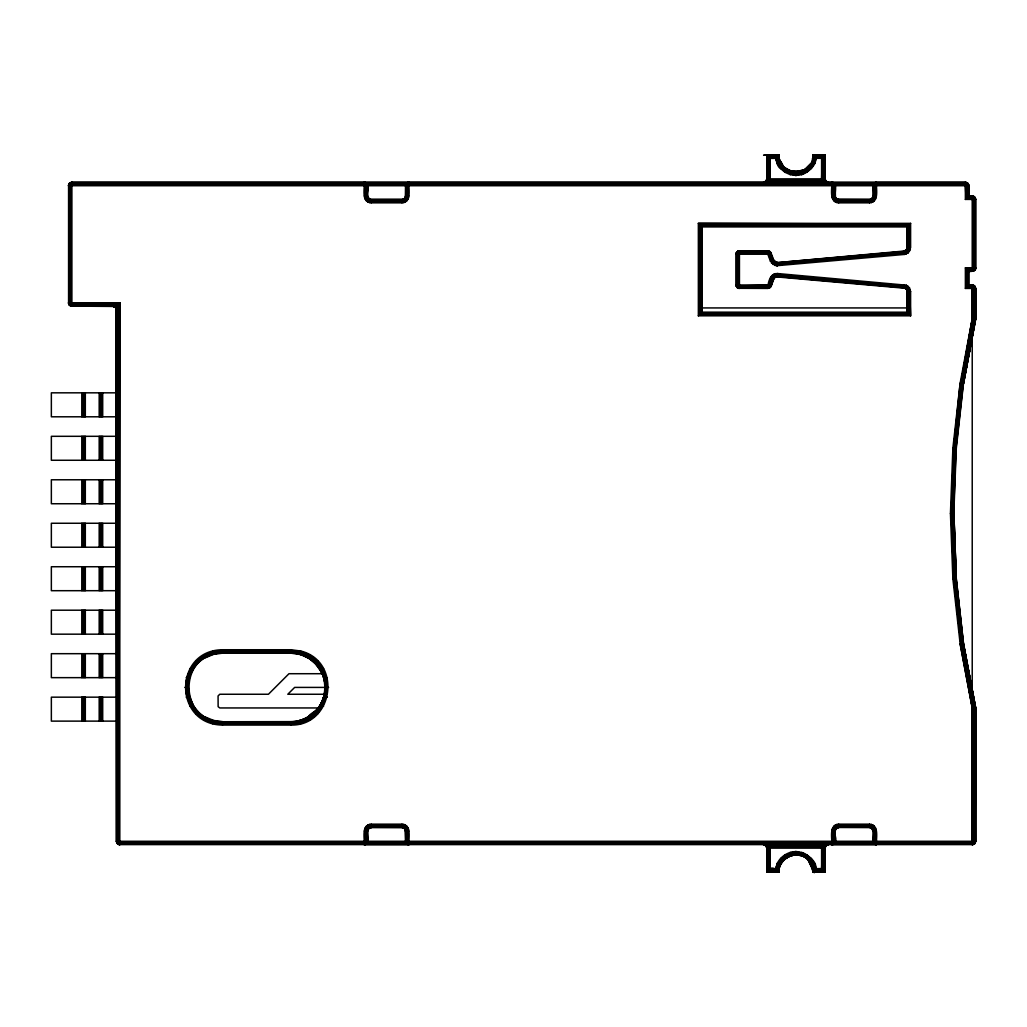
<?xml version="1.0" encoding="UTF-8"?>
<svg xmlns="http://www.w3.org/2000/svg" width="1027" height="1027" viewBox="0 0 1027 1027"><rect width="100%" height="100%" fill="white"/><g stroke="black" fill="none" stroke-linecap="round" stroke-linejoin="round"><path stroke-width="1.5" d="M116.398 841.28L116.346 308.575L113.676 305.853L71.89 305.751L69.464 305.212L68.462 302.785L119.812 302.785L119.812 844.707L118.105 844.245L116.398 841.28L975.65 841.28L975.65 707.77L963.467 643.377L956.227 578.612L953.813 513.5L956.304 448.26L963.506 383.379L975.457 319.204L975.534 288.42C975.214 283.17 966.972 284.081 965.38 288.42L975.65 288.42L975.65 319.23L963.57 383.379L960.155 383.135L952.876 448.131L950.45 513.5L952.876 578.869L960.155 643.865L972.222 708.155L972.222 844.707L974.649 843.706L975.65 841.28M116.847 843L116.706 309.024L115.666 306.945L113.676 305.853L71.89 306.213L69.464 305.212L68.578 302.785L68.925 304.493M974.443 707.911L973.943 841.28L972.222 843L876.378 843L874.657 841.28C874.388 836.543 877.071 826.427 869.522 825.875L838.712 825.875C831.177 826.427 833.86 836.543 833.577 841.28L831.87 843L408.836 843L407.128 841.28C406.846 836.543 409.529 826.427 401.993 825.875L371.183 825.875C363.635 826.427 366.318 836.543 366.048 841.28L364.328 843L119.812 843L118.105 841.28L118.721 304.493L117.938 303.722L71.89 304.493L70.183 302.785L70.183 185.72L71.89 184L364.328 184L366.048 185.72C366.318 190.457 363.635 200.573 371.183 201.125L401.993 201.125C409.529 200.573 406.846 190.457 407.128 185.72L408.836 184L831.87 184L833.577 185.72C833.86 190.457 831.177 200.573 838.712 201.125L869.522 201.125C877.071 200.573 874.388 190.457 874.657 185.72L876.378 184L965.38 184L967.087 185.72L967.331 197.454L972.222 197.697L973.943 199.405L973.943 267.88L972.222 269.587L967.331 269.831L967.331 286.456L972.222 286.7L973.943 288.42L973.48 318.986L961.721 383.11L954.442 448.119L952.003 513.5L954.43 578.753L961.683 643.647L973.48 708.014L973.108 841.28L972.222 842.166L876.378 842.166L875.492 841.28C875.569 836.068 877.597 825.477 869.522 825.053L838.712 825.053C830.65 825.477 832.679 836.068 832.756 841.28L831.87 842.166L408.836 842.166L407.95 841.28C408.027 836.068 410.055 825.477 401.993 825.053L371.183 825.053C363.109 825.477 365.137 836.068 365.214 841.28L364.328 842.166L119.812 842.166L118.927 841.28L119.812 302.785L116.95 308.524L116.847 841.28L117.399 843.706L119.812 844.592L118.105 844.245M972.222 841.28L972.376 708.142L960.913 643.762L953.647 578.804L951.22 513.5L953.659 448.067L960.155 383.135L972.222 318.845L972.222 284.993L968.743 285.044L968.743 271.244L965.38 267.88L965.38 288.42M960.913 643.762L973.48 708.014L973.943 841.28L974.058 707.95L962.35 643.544L955.097 578.702L952.671 513.5L955.11 448.17L962.389 383.199L974.058 319.05L973.943 288.42L974.443 319.089L974.649 288.42L972.222 285.994L968.281 285.519L968.281 270.769L972.222 270.294L974.649 267.88L974.649 199.405L972.222 196.991L968.281 196.516L965.38 199.405L965.38 182.292L71.89 182.292L69.464 183.294L68.462 185.72L968.808 185.72L968.808 195.99L968.281 196.516L967.806 185.72L965.38 183.294L876.378 183.294L873.951 185.72C873.348 190.072 876.583 199.726 869.522 200.406L838.712 200.406C831.665 199.726 834.887 190.072 834.296 185.72L831.87 183.294L408.836 183.294L406.41 185.72C405.819 190.072 409.041 199.726 401.993 200.406L371.183 200.406C364.123 199.726 367.358 190.072 366.755 185.72L364.328 183.294L71.89 183.294L69.464 185.72L69.464 302.785L71.89 305.212L114.087 305.648L116.95 308.524L117.399 841.28L119.812 843.706L364.328 843.706L366.755 841.28C367.358 836.928 364.123 827.274 371.183 826.594L401.993 826.594C409.041 827.274 405.819 836.928 406.41 841.28L408.836 843.706L831.87 843.706L834.296 841.28C834.887 836.928 831.665 827.274 838.712 826.594L869.522 826.594C876.583 827.274 873.348 836.928 873.951 841.28L876.378 843.706L972.222 843.706L974.649 841.28L974.905 707.86L962.8 643.48L955.559 578.663L953.133 513.5L955.559 448.208L962.838 383.276L974.7 319.115L974.649 288.42L974.469 319.089L962.389 383.199L974.7 319.115L975.637 319.23L963.506 383.379M974.7 707.885L974.649 841.28L974.469 707.911L962.35 643.544L975.188 707.821L975.188 841.28L974.649 843.706L972.222 844.592L973.943 844.245M975.188 286.7L975.637 319.23L975.534 287.534M763.639 844.707L765.975 845.709L766.938 848.135L766.822 872.09L778.813 872.09C778.094 857.429 798.249 848.982 808.21 859.804C816.696 877.533 815.887 876.467 808.069 859.946C798.069 849.008 778.081 857.391 778.543 871.833C778.684 862.333 789.622 851.999 800.367 855.504L801.612 852.359C807.607 854.105 819.713 863.707 814.629 870.434C809.841 874.58 825.066 869.227 825.028 872.09L825.015 847.249L826.555 845.17L828.211 844.707M763.408 844.707L765.821 845.709L766.822 848.135L766.887 872.039L778.363 871.641L767.772 871.153L767.824 848.135L767.118 845.709L765.41 844.707M826.44 182.292L824.732 181.291L824.026 178.865L824.078 155.847L813.602 155.668L813.102 154.974L824.797 155.128L824.912 178.865L825.875 181.291L828.211 182.292M763.408 182.292L765.821 181.291L766.822 178.865L825.028 178.865L825.028 154.91L813.037 154.91C814.103 177.401 777.144 176.58 778.748 154.974C777.991 176.31 813.448 177.53 813.487 155.359L824.963 154.961L825.028 178.865L826.029 181.291L828.442 182.292M828.442 844.707L826.029 845.709L825.028 848.135L824.861 871.936L813.102 872.026L813.089 871.345L813.102 872.026L824.861 871.936L824.565 848.135L825.438 845.709L827.531 844.707M825.028 844.707L823.372 847.249L822.704 869.766L814.822 869.253C808.198 872.039 822.511 872.899 824.617 871.679L821.6 868.675L816.131 868.726L814.437 863.193L812.96 862.256L810.752 863.54L813.037 872.09L824.989 872.051L825.028 848.135L766.822 848.135L766.822 872.09L778.787 872.064C778.53 861.345 790.033 852.551 800.367 855.504M910.602 223.373L910.602 247.623L907.188 247.623L907.239 226.736L910.602 223.373L698.36 223.373L698.36 315.803L910.602 315.803L910.602 291.552L909.434 287.727L906.327 285.198L777.439 273.529C770.083 273.259 767.849 282.682 767.849 288.42L738.554 288.305L737.014 287.419L736.012 284.993L767.849 284.993L771.072 286.161L774.037 278.381L771.238 276.417M952.876 448.131L953.659 448.067L960.951 382.994L973.031 318.935L973.108 288.42L972.222 287.534L966.741 287.046L966.741 269.241L972.222 268.766L973.108 267.88L973.108 199.405L972.222 198.519L966.741 198.044L966.266 185.72L965.38 184.834L876.378 184.834L875.492 185.72C875.569 190.932 877.597 201.523 869.522 201.947L838.712 201.947C830.65 201.523 832.679 190.932 832.756 185.72L831.87 184.834L408.836 184.834L407.95 185.72C408.027 190.932 410.055 201.523 401.993 201.947L371.183 201.947C363.109 201.523 365.137 190.932 365.214 185.72L364.328 184.834L71.89 184.834L71.004 185.72L71.004 302.785L71.89 303.671L117.938 303.722L113.907 306.303L70.183 305.751M698.36 315.803L701.788 312.375L907.226 312.413L907.149 290.513L910.307 289.55M777.439 265.646L777.144 262.244L774.037 260.986L771.072 253.014L767.849 254.182L736.012 254.182L736.128 253.297L737.014 251.756L739.44 251.217L767.849 251.217L770.635 253.168L773.755 261.192L776.836 262.707L904.107 251.487L906.199 250.639L907.637 247.623L907.714 226.274L700.953 225.966L700.953 313.209L908.022 313.209L908.189 291.552L907.432 289.075L904.145 287.136L777.234 275.929L773.215 277.803L770.134 285.827L767.849 287.419L739.44 287.419L737.014 284.993L737.014 254.182L739.44 251.756L767.849 251.756L770.134 253.348L773.331 261.526L776.836 263.259L904.145 252.039L906.546 251.063L907.996 248.919L908.651 225.324L700.324 225.337L700.324 313.838L908.638 313.838L908.895 291.552L908.022 288.677L905.686 286.79L777.285 275.223C771.739 274.851 770.982 281.834 769.467 285.583L767.849 286.7L739.44 286.7L737.733 284.993L737.733 254.182L739.44 252.475L767.849 252.475L769.467 253.592L772.766 261.962L776.836 263.965L904.209 252.745L906.995 251.615L908.677 249.125L909.242 224.733L699.464 224.477L699.464 314.698L909.511 314.698L909.717 291.552L908.702 288.215L905.994 286.019L777.362 274.402C771.431 273.927 770.134 281.116 768.684 285.301L739.44 285.878L738.554 284.993L738.554 254.182L739.44 253.297L767.849 253.297L772.111 262.463L777.041 265.672L904.363 254.439L908.073 252.937L910.307 249.625L909.935 224.053L698.36 223.373L701.788 226.8L701.749 312.413M974.7 319.115L972.222 318.845L960.951 382.994L972.993 318.935L973.108 288.42L972.376 318.858L960.951 382.994L973.48 318.986L973.108 288.42M971.221 285.994L968.743 285.044L974.649 285.994L975.534 288.42L975.393 319.192L963.275 383.341L955.996 448.234L953.569 513.5L955.983 578.637L963.236 643.415L975.393 707.808L975.534 842.166M904.068 251.153L906.7 249.6L907.303 247.623L907.406 226.569L701.377 226.389L701.377 312.786L907.598 312.786L910.602 315.803L909.717 291.552M965.38 182.292C971.683 183.204 967.716 192.177 968.743 196.041L973.943 196.439L975.65 199.405L975.65 267.88C977.024 273.323 961.272 270.884 973.108 271.179M973.943 288.42L973.776 319.012L961.721 383.11L974.058 319.05M765.41 182.292L767.747 179.751L768.286 156.361L778.646 156.707L778.646 155.064L766.861 154.949L766.835 179.751L765.295 181.83L763.639 182.292M968.281 285.519L972.222 285.455L975.188 288.42L974.995 319.153L962.838 383.276L975.188 319.179L975.188 288.42L974.649 285.994L968.577 285.224L968.577 271.077L974.649 270.294L975.534 267.88L975.188 269.587M777.285 263.952L777.246 265.659L777.362 264.773L905.994 253.155L908.702 250.96L909.717 247.623L909.935 224.053L699.464 224.477M962.838 383.276L974.905 319.14L975.188 288.42L975.393 319.192L963.275 383.341L975.188 319.179M826.44 844.707L824.103 847.249L823.564 870.639L814.437 870.652C813.808 857.25 797.517 849.162 786.502 857.109C782.112 860.125 778.89 864.888 778.325 870.254C777.914 873.528 770.468 868.855 768.299 870.626L768.543 848.135L766.822 844.707M825.028 182.292L823.307 178.865L823.551 156.374C818.866 157.734 811.51 152.086 813.012 159.48C810.162 170.495 795.784 176.631 786.04 170.623C781.804 167.529 776.399 161.162 777.875 155.86C772.137 154.589 748.298 155.603 778.748 154.974C776.694 160.238 786.849 165.411 780.597 168.582C775 165.912 775 147.028 778.697 163.19C786.4 180.174 812.935 176.22 815.81 157.888C812.087 152.689 813.371 167.17 808.711 167.683C798.492 178.775 778.107 170.777 777.875 155.86L767.657 155.745L767.182 179.751L764.319 182.292M968.692 184.834L968.577 196.208L974.649 196.991L975.534 199.405L975.188 197.697M908.022 313.209L907.637 291.552L907.342 312.542L907.47 290.41L906.199 288.536L904.107 287.688L777.182 276.481L773.665 278.112L770.635 286.007L767.849 287.958L739.44 287.958L737.014 287.419L736.128 284.993L736.475 286.7M966.266 185.72L966.06 198.737L972.222 199.405M768.478 844.707L769.364 848.135L768.889 870.036C772.535 868.842 779.416 873.887 778.466 867.417C780.161 861.409 784.987 856.595 790.918 854.721C801.728 851.37 813.166 859.946 814.154 870.935L824.193 871.255L824.565 848.135L824.617 871.679L813.204 871.936L824.861 871.936L813.307 871.833M823.372 182.292L822.486 178.865L822.961 156.964L824.501 155.436C822.511 154.204 808.249 155.038 814.822 157.747L822.961 156.964L823.307 178.865M325.187 689.374L325.238 687.358L325.084 690.028M967.087 185.72L966.741 198.044L972.222 197.697M766.822 182.292L768.478 179.751L769.146 157.234L776.926 156.887L777.465 159.853L776.605 157.247L769.146 157.234L769.364 178.865L768.478 182.292M778.363 155.359C777.927 177.029 813.923 178.865 814.437 156.348L823.551 156.374L824.026 178.865M766.938 848.135L767.053 871.872L778.646 871.936L778.838 870.305L778.787 872.064L766.887 872.039L778.684 871.974L778.838 870.305L768.299 870.626L767.824 848.135M814.437 863.193L815.245 869.753C813.23 856.505 797.427 848.572 786.04 856.377C781.239 859.573 778.145 864.785 777.221 870.434C775.667 868.02 771.675 870.665 769.57 869.343L770.25 848.135M821.6 178.865L822.28 157.657L822.961 156.964L814.629 156.566L814.283 157.67L814.154 156.065L824.078 155.847L824.668 179.751L827.531 182.292M824.912 848.135L824.989 872.051L813.037 872.09L813.089 871.345L813.102 872.026M325.135 689.708C326.393 673.943 315.096 658.346 299.845 654.34L300.731 651.028C342.35 661.26 333.839 725.948 290.988 725.062L222.512 725.062C173.332 724.484 173.332 650.322 222.512 649.744L290.988 649.744L300.731 651.028M822.486 848.135L822.704 869.766L815.438 869.535L821.6 868.675L822.511 847.249L823.372 844.707M825.028 178.865L825.028 154.91L813.063 154.936L812.909 157.465L813.204 155.064L824.797 155.128L824.565 178.865L824.501 155.436L813.615 155.488L813.423 157.542L813.795 155.68L824.501 155.436M769.364 178.865L770.25 158.325L767.233 155.321L778.543 155.167L778.646 156.707L778.813 154.91L766.822 154.91L766.822 178.865L766.861 154.949L778.813 154.91L779.39 159.339L783.819 167.003L791.496 171.445L800.367 171.496L801.612 174.641C808.172 172.87 817.941 163.922 815.245 157.247L822.28 157.657L822.486 178.865M812.524 159.352L813.063 154.936L824.963 154.961L813.166 155.026L812.524 159.352L814.924 159.994L816.131 158.274L822.28 157.657L815.438 157.465L814.437 163.806L812.96 164.744L811.253 168.582L809.841 168.813L806.863 172.292L805.759 171.945C803.576 166.04 795.784 175.617 791.162 171.419L790.238 174.641L784.987 172.292L780.597 168.582M778.646 871.936L778.646 870.293L778.543 871.833L767.053 871.872L767.285 848.135L766.412 845.709L764.319 844.707M116.436 304.929L71.89 305.212L116.064 304.66L117.681 306.162L117.399 841.28M371.183 824.168L371.183 827.595C362.595 828.699 372.878 843.257 364.328 844.707C364.701 838.391 361.119 824.899 371.183 824.168L401.993 824.168C412.045 824.899 408.464 838.391 408.836 844.707L406.41 843.706L405.408 841.28L406.243 843.526L408.836 844.707M872.732 827.595L838.712 827.48C830.06 828.879 840.445 843.206 831.87 844.707C832.242 838.391 828.661 824.899 838.712 824.168L869.522 824.168C879.587 824.899 876.005 838.391 876.378 844.707L873.951 843.706L872.95 841.28L873.784 843.526L876.378 844.707M777.221 870.434C777.901 848.405 812.883 847.044 815.81 869.112L822.704 869.766L814.924 870.113L814.372 867.147M117.104 307.124L114.78 305.301L115.063 306.444L117.399 307.625L118.105 841.28M907.226 312.413L907.188 291.552L906.7 289.575L905.082 288.266L777.144 276.931L777.439 273.529M778.838 870.305L778.684 871.974L766.887 872.039L778.761 872.051L767.053 871.872L778.466 871.756L778.646 870.293M904.363 284.736L904.055 288.138L905.044 288.382M778.466 871.756L767.349 871.564L770.25 868.675L775.719 868.726L776.926 867.006L777.991 867.289L777.413 870.652L768.299 870.626M778.055 155.68L778.325 156.746L778.235 155.488L767.657 155.745L778.055 155.68L777.952 156.784L777.696 156.065L767.657 155.745L767.824 178.865M309.807 720.017C303.556 713.97 320.835 711.313 320.629 704.522C323.595 699.284 325.045 693.405 325.212 687.41C325.572 669.001 309.307 652.954 290.988 653.056L222.512 653.056C177.915 652.594 177.915 722.212 222.512 721.75L290.988 721.634C307.676 721.776 322.94 708.54 324.904 691.993M814.924 159.994L815.245 157.247C812.37 178.724 779.442 179.609 776.04 157.888L769.146 157.234L776.926 156.9L777.465 159.853M812.96 862.256L811.253 858.418L809.841 858.187L806.863 854.708L805.759 855.055C796.67 847.583 782.125 853.155 777.413 863.193L776.605 869.753L768.889 870.036L768.543 848.135M813.114 157.49L813.384 155.244L824.797 155.128L813.294 155.655L813.063 154.936M812.909 157.465L813.204 155.064M408.836 182.292L406.243 183.474L405.408 185.72L406.41 183.294L408.836 182.292C408.464 188.609 412.045 202.101 401.993 202.832L371.183 202.832C361.119 202.101 364.701 188.609 364.328 182.292C370.619 183.088 366.767 192.421 367.756 195.99L364.328 195.99M368.115 197.762L371.183 199.52L401.993 199.52L404.497 198.493L405.524 195.99M364.328 844.707L366.921 843.526L367.756 841.28M876.378 182.292L873.951 183.294L872.95 185.72L873.951 183.294L876.378 182.292C876.005 188.609 879.587 202.101 869.522 202.832L838.712 202.832C828.661 202.101 832.242 188.609 831.87 182.292C838.43 183.23 834.129 193.089 835.298 196.902L836.209 198.493L838.712 199.52L869.522 199.52L872.026 198.493L873.066 195.99M832.756 844.592C839.714 841.845 830.471 829.071 838.712 827.595L838.712 824.168M835.182 842.166L835.298 841.28L834.296 843.706L831.87 844.592L833.577 844.245M324.725 693.353L324.93 686.87M814.629 870.434L814.283 869.33L814.154 870.935L823.564 870.639L814.629 870.434L814.822 869.253L814.924 870.113L823.564 870.639L823.307 848.135M324.314 695.318L325.007 691.376L324.275 694.278M777.478 867.147L776.926 870.113L768.889 870.036L776.926 870.1L777.478 867.147C777.452 872.103 773.536 866.326 770.25 868.675L770.25 844.707M963.275 383.341L975.457 319.204L975.188 288.42M801.021 853.09L795.925 851.55C786.656 853.167 777.555 859.638 776.412 869.535L769.57 869.343L769.364 848.135M68.925 184L68.578 185.72L69.464 183.294L71.89 182.408L70.183 182.755M736.475 252.475L736.128 254.182L737.014 251.756L739.44 250.755L767.849 250.755L771.072 253.014M873.412 184L873.066 185.72L873.951 183.294L876.378 182.408L874.657 182.755M835.182 841.28L834.835 843L835.259 841.793L872.989 841.793L875.492 844.592M975.188 843L975.637 707.77L963.467 643.377L960.155 643.865L972.376 708.142L973.108 841.28L973.031 708.065M814.385 159.853L814.924 156.9L822.961 156.964L814.924 156.9L814.822 157.747L814.629 156.566L823.551 156.374M776.836 262.707L904.055 251.037L904.363 254.439M68.925 302.785L71.89 305.751L113.355 306.02L115.409 307.189L116.398 309.615L119.812 302.785L115.063 306.444L71.89 306.097L69.464 305.212L68.925 185.72L69.464 183.294L71.89 182.755L364.328 182.755L366.755 183.294L367.717 185.207L405.447 185.207L407.95 182.408L832.756 182.408L835.233 185.117L873.001 185.117L873.951 183.294L876.378 182.755L965.38 182.755L967.806 183.294L968.692 185.72L968.743 196.041L973.108 196.106M71.004 182.408L365.214 182.408L366.755 183.294C369.168 188.159 363.622 198.519 371.183 199.867L401.993 199.867C409.542 198.519 403.996 188.159 406.41 183.294L408.836 182.408L407.128 182.755M407.95 844.592L406.41 843.706C403.996 838.841 409.542 828.481 401.993 827.133L371.183 827.133C363.622 828.481 369.168 838.841 366.755 843.706L365.214 844.592M737.733 287.958L739.44 288.305L737.014 287.419L736.475 284.993L736.475 254.182L737.014 251.756L739.44 250.87L739.44 288.42L738.554 288.305M833.577 182.755L831.87 182.408L834.296 183.294C836.71 188.159 831.164 198.519 838.712 199.867L869.522 199.867C877.084 198.519 871.538 188.159 873.951 183.294M874.657 844.245L876.378 844.592L873.951 843.706C871.538 838.841 877.084 828.481 869.522 827.133L838.712 827.133C831.164 828.481 836.71 838.841 834.296 843.706L408.836 844.245L406.41 843.706L405.447 841.793L367.717 841.793L366.755 843.706L364.328 844.592L366.048 844.245M967.087 182.755L965.38 182.408L967.806 183.294L968.577 196.208L974.649 196.991L975.188 199.405L975.188 267.88L974.649 270.294L968.743 271.244M212.769 723.778L213.655 720.466L205.4 717.051L203.693 720.017M369.412 202.601L370.298 199.289L369.463 198.956L367.756 201.921M368.244 827.595L402.879 827.711L403.765 824.399M836.941 202.601L837.827 199.289L869.522 199.405L869.522 202.832M871.294 824.399L870.408 827.711L871.949 828.596M777.991 159.711L777.696 156.065L768.286 156.361L768.543 178.865M814.437 163.806L816.131 158.274M775.719 868.726L777.413 863.193L780.443 864.644M770.404 261.179L774.782 265.364L775.809 262.09L773.626 259.998L770.404 261.179L767.849 254.182L767.849 250.755L738.554 250.87M775.667 868.675L777.413 863.193M906.327 285.198L905.082 288.266M768.889 288.253L767.849 288.305L769.814 287.804L770.956 286.122L767.849 288.305C773.973 287.984 770.635 276.776 777.157 276.815M371.183 827.595L368.757 828.596L367.871 830.124L364.559 829.238M872.591 197.762L872.95 196.902M769.57 869.343L776.04 869.112L776.926 867.006M114.78 305.301L117.014 307.291L116.398 309.628M118.927 841.28L117.9 305.815L119.812 302.785L113.676 305.853L116.372 306.226L118.567 304.339M116.513 842.166L115.935 307.92L118.272 304.031M905.044 250.793L907.149 248.662L910.307 249.625M116.436 309.563L116.038 307.728L113.137 306.123M770.571 287.072L771.072 286.161M871.243 828.044L869.522 827.48L869.522 824.168M308.164 657.652L309.807 654.79M404.407 828.596L403.701 828.044L405.408 825.079M835.298 201.921L837.005 198.956L836.299 198.404L833.873 200.83M805.759 855.055L804.488 857.275M871.743 827.184L872.95 825.079M118.426 304.185L117.681 306.162L115.332 306.277M784.987 172.292L786.785 169.455M290.988 721.75C303.337 721.673 314.968 714.266 321.092 703.7M831.87 844.707L834.887 842.91L873.361 842.91L873.066 841.28L873.951 843.706L876.378 844.245L974.649 843.706L975.534 841.28L975.457 707.796L963.236 643.415L975.586 707.783L972.222 708.155M772.92 264.44L774.871 261.641M116.077 304.66L115.473 305.494L116.783 305.212L116.475 304.467M405.408 201.921C402.25 199.405 405.216 195.952 407.924 199.405M804.488 169.725L810.752 163.46L812.96 164.744M908.073 286.238L905.917 288.895M71.004 306.097L112.97 306.213L115.409 307.189L119.812 302.785L117.091 305.507L115.306 305.597M68.925 185.72L71.89 182.755M366.344 200.83L368.757 198.404C364.585 194.09 371.838 183.615 364.328 182.292M405.87 185.72L408.836 182.755L831.87 182.755L834.296 183.294L835.298 185.72L834.296 183.294M195.887 714.035L198.314 711.608M317.613 660.772L315.186 663.198L321.618 672.518M736.475 254.182L739.44 251.217M873.412 185.72L876.378 182.755M116.513 841.28L117.399 843.706L119.812 844.245L364.328 844.245L367.294 841.28M405.524 831.01L404.497 828.507L406.833 826.17M975.188 267.88L972.222 270.846L968.281 270.769M809.058 858.97L809.841 858.187M831.87 844.245L834.835 841.28M872.27 828.276L874.362 826.17M972.222 844.245L975.188 841.28L975.457 707.796M875.697 182.357L873.9 183.358L834.348 183.358L832.55 182.357M771.405 263.002L774.127 260.922M906.7 289.575L909.434 287.727M805.759 171.945L801.612 174.641L795.925 175.45L790.238 174.641M118.105 303.876L116.796 304.711L117.9 305.815M115.063 306.444L116.693 307.869M365.253 199.405L368.218 197.697M832.781 199.405L835.747 197.697M189.905 706.229L192.871 704.522L189.456 696.267L188.288 687.41L184.86 687.41M323.595 668.577L320.629 670.284L321.785 672.569M407.924 827.595L405.049 829.238L405.524 842.166M871.294 827.955L873.066 831.01L873.066 842.166M872.886 829.071L875.453 827.595M112.97 306.213L115.473 307.137L116.513 309.397M770.25 182.292L770.25 158.325L775.719 158.274L777.413 163.806L780.443 162.356M317.138 665.316L309.73 658.769L300.77 654.597L290.988 653.172L222.512 653.172L213.655 654.34L205.4 657.755L203.693 654.79M113.856 306.328L116.95 308.524M790.469 173.807L795.925 175.45L801.021 173.91M779.39 159.339L776.926 159.994L775.719 158.274M364.559 197.762L367.871 196.876M832.101 197.762L835.413 196.876L835.182 184.834M186.144 697.153L189.456 696.267M300.731 723.778L299.845 720.466C317.651 716.05 329.128 696.178 324.044 678.539L327.356 677.653M405.408 830.098L408.605 829.238M876.147 829.238L872.95 830.098L872.591 829.238M816.131 868.726L814.924 867.006L812.524 867.648L813.037 872.09L824.989 872.051M408.836 182.755L406.41 183.294L405.524 185.72L405.87 184L367.345 184.09L367.64 185.72L366.755 183.294L364.328 182.408L366.048 182.755M364.328 844.245L366.755 843.706L367.64 841.28L367.294 843L405.87 843L405.524 841.28L406.41 843.706L408.836 844.592L407.128 844.245M737.733 251.217L739.44 250.87M973.943 270.846L968.577 271.077M800.726 172.844L795.925 173.73L790.636 173.268M791.111 855.401C801.766 851.601 813.063 860.485 813.795 871.32L824.193 871.255L824.026 848.135M800.418 171.689L795.925 172.485L791.021 171.907M790.469 853.193L795.925 852.436L800.867 853.642M791.021 855.093L795.925 854.515L800.418 855.311M972.376 318.858L972.222 288.42L966.06 287.74L966.06 268.548L972.222 267.88M800.508 171.997L795.925 172.485L791.111 171.599M967.331 286.456L972.222 285.994L967.858 285.942L967.858 270.358L972.222 270.294L967.331 269.831M790.636 853.732L795.925 853.27L800.726 854.156M776.04 157.888L770.25 158.325L775.667 158.325M800.867 173.358L795.925 173.73L790.777 172.741M791.496 855.555L790.238 852.359M952.876 578.869L956.304 578.74L963.467 643.377M966.741 287.046L972.222 286.7M790.777 854.259L795.925 853.976L800.508 855.003M814.924 870.1L822.704 869.766M822.28 157.657L815.81 157.888L821.6 158.325L821.6 182.292M972.222 198.519L966.06 198.737L965.38 185.72M966.06 287.74L972.222 287.534M968.577 285.224L973.108 285.108M767.349 871.564L778.055 871.32L777.952 870.216L777.875 871.14L767.772 871.153L767.285 848.135L767.349 871.564L778.235 871.512L778.325 870.254L778.363 871.641M813.615 871.512L824.193 871.255L813.975 871.14L813.795 869.407L813.487 871.641L813.423 869.458L813.615 871.512L824.617 871.679M767.772 871.153L777.696 870.935L777.465 870.164M775.809 262.09L777.182 262.694M774.782 265.364L777.041 265.672L776.836 263.965M778.646 155.064L778.838 156.695L778.761 154.949L766.989 155.064L767.285 178.865L767.233 155.321L778.466 155.244L778.646 156.707M824.078 155.847L813.975 155.86L813.795 157.593L813.795 155.68M71.89 305.751L114.087 305.648M71.89 306.097L113.355 306.02L117.399 307.625M766.822 154.91L778.761 154.949M816.183 158.325L821.6 158.325M766.707 179.751L825.143 179.751M766.373 180.585L825.477 180.585M765.821 181.291L826.029 181.291M765.115 181.83L826.735 181.83M365.432 182.472L407.732 182.472M833.231 182.575L875.004 182.575M875.492 182.408L966.266 182.408M366.305 182.922L406.859 182.922M833.821 182.909L874.413 182.909M366.921 183.474L406.243 183.474M834.771 183.897L873.476 183.897M835.067 184.488L873.181 184.488M367.602 184.693L405.575 184.693M408.836 195.99L405.408 195.99L405.524 184.834M831.87 195.99L835.298 195.99M876.378 195.99L872.95 195.99L873.066 184.834M968.808 195.99L972.222 195.99L972.222 271.295M965.38 199.405L975.65 199.405M700.953 225.966L908.125 225.85L908.189 247.623L907.714 226.274L701.377 226.389M965.38 267.88L975.65 267.88M910.602 291.552L907.188 291.552L907.342 312.542L701.621 312.542L701.621 226.633L907.406 226.569L907.637 247.623M701.133 307.933L908.061 307.933M116.706 392.827L51.35 392.827L51.35 416.795L116.77 416.795M116.77 436.308L51.35 436.308L51.35 460.263L116.77 460.263M116.77 479.776L51.35 479.776L51.35 503.743L116.77 503.743M950.45 513.5L953.878 513.5L956.304 578.74M116.77 523.256L51.35 523.256L51.35 547.224L116.77 547.224M116.77 566.737L51.35 566.737L51.35 590.692L116.77 590.692M116.77 610.205L51.35 610.205L51.35 634.173L116.77 634.173M116.706 653.685L51.35 653.685L51.35 677.653L116.77 677.653M328.64 687.41L294.646 687.41L287.804 694.252L324.519 694.252M116.77 697.166L51.35 697.166L51.35 721.121L116.77 721.121M318.37 707.95L219.791 707.95L218.135 706.679L218.071 695.959L219.791 694.252L268.432 694.252L288.972 673.712L322.362 673.712L324.044 678.539M364.328 831.01L367.756 831.01M405.408 831.01L408.836 831.01M831.87 831.01L835.298 831.01M872.95 831.01L876.378 831.01M367.602 842.307L405.575 842.307M835.131 842.307L873.104 842.307M366.921 843.526L406.243 843.526M834.463 843.526L873.784 843.526M366.305 844.078L406.859 844.078M833.834 844.078L874.401 844.078M365.432 844.528L407.732 844.528M832.974 844.528L875.274 844.528M118.927 844.592L973.108 844.592M764.293 844.823L827.557 844.823M765.115 845.17L826.735 845.17M765.821 845.709L826.029 845.709M766.373 846.415L825.477 846.415M766.707 847.249L825.143 847.249M816.183 868.675L821.6 868.675L821.6 844.707M908.125 225.85L700.324 225.337L909.242 224.733L909.717 247.623M766.989 155.064L778.543 155.167M767.233 155.321L778.235 155.488M71.89 302.785L117.938 303.722M769.146 157.234L776.412 157.465L777.413 163.806M966.06 268.548L972.222 268.766M776.926 156.887L768.286 156.361L777.465 156.836M966.741 269.241L972.222 269.587M953.659 448.067L956.304 448.26M770.25 868.675L776.04 869.112M831.87 182.292L832.756 182.408M213.655 720.466L222.512 721.634L222.512 725.062M770.571 252.103L770.956 253.053L767.849 250.87L768.889 250.922M972.222 196.106L973.943 196.439M972.222 285.108L973.943 285.455M767.849 250.87L769.814 251.371L770.956 253.053M779.326 867.648L777.991 867.289M872.834 196.876L876.147 197.762M405.293 196.876L408.605 197.762M832.101 829.238L835.413 830.124M327.356 697.153L324.044 696.267L320.629 704.522L323.595 706.229M186.144 677.653L189.456 678.539M770.404 277.996L773.626 279.177M837.005 198.956L837.827 199.289M404.497 828.507L401.993 827.48L401.993 824.168M402.879 827.711L403.701 828.044M872.488 197.697L875.453 199.405M832.781 827.595L835.747 829.303M189.905 668.577L192.871 670.284M365.253 827.595L368.218 829.303M906.597 249.535L909.434 251.448M780.597 858.418L783.113 860.652M965.38 182.755L968.345 185.72L968.281 196.516L972.222 196.439L975.188 199.405M871.949 198.404L874.362 200.83M831.87 182.755L834.835 185.72M808.21 167.196L809.841 168.813M736.475 284.993L739.44 287.958M404.407 198.404L406.833 200.83M364.328 182.755L367.294 185.72M873.412 841.28L876.378 844.245M833.873 826.17L836.299 828.596M315.186 711.608L317.613 714.035M405.87 841.28L408.836 844.245M366.344 826.17L368.757 828.596M198.314 663.198L195.887 660.772M119.812 844.245L116.847 841.28L116.398 308.459M772.445 275.095L774.64 277.726M908.073 252.937L905.917 250.28M115.935 307.92L115.409 307.189L116.398 309.615M784.987 854.708L786.785 857.545M115.948 307.882L116.346 308.575M872.95 201.921L871.243 198.956M835.298 825.079L837.005 828.044M367.756 825.079L369.463 828.044M773.947 274.132L775.398 277.239L776.245 276.969L775.655 273.606M905.082 250.909L906.327 253.977M870.408 199.289L871.294 202.601M836.941 824.399L837.827 827.711M402.879 199.289L403.765 202.601M369.412 824.399L370.298 827.711M212.769 651.028L213.655 654.34M323.941 678.128L324.891 682.724M968.345 184L968.692 185.72M834.835 184L835.182 185.72M974.058 707.95L961.683 643.647L973.776 707.988L973.943 841.28M962.8 643.48L974.995 707.847L975.188 841.28L974.905 707.86M367.64 184.834L367.756 185.72M813.114 869.51L813.384 871.756M776.605 157.247L776.926 159.994M814.924 867.006L815.245 869.753M812.909 869.535L813.063 872.064M953.878 513.5L956.227 578.612M778.787 154.936L778.838 156.695M908.895 291.552L909.511 314.698M908.189 291.552L908.638 313.838M908.651 225.324L908.895 247.623M974.649 288.42L974.905 319.14M907.303 247.623L907.239 226.736L907.188 247.623M907.303 291.552L907.342 312.542M975.534 288.42L975.586 319.217M975.534 198.519L975.534 268.766M972.222 331.695L972.222 694.47M838.712 199.405L838.712 202.832M795.925 172.022L795.925 175.45M795.925 851.55L795.925 854.977M776.836 262.257L776.836 265.672M736.128 253.297L736.128 285.878M401.993 202.832L401.993 199.405L371.183 199.405L371.183 202.832M367.64 831.01L367.64 842.166M290.988 649.744L290.988 653.172M290.988 721.634L290.988 725.062M222.512 649.744L222.512 653.172M102.7 392.827L102.7 416.795M102.7 436.308L102.7 460.263M102.7 479.776L102.7 503.743M102.7 523.256L102.7 547.224M102.7 566.737L102.7 590.692M102.7 610.205L102.7 634.173M102.7 653.685L102.7 677.653M102.7 697.166L102.7 721.121M101.468 392.827L101.468 416.795M101.468 436.308L101.468 460.263M101.468 479.776L101.468 503.743M101.468 523.256L101.468 547.224M101.468 566.737L101.468 590.692M101.468 610.205L101.468 634.173M101.468 653.685L101.468 677.653M101.468 697.166L101.468 721.121M100.287 392.827L100.287 416.795M100.287 436.308L100.287 460.263M100.287 479.776L100.287 503.743M100.287 523.256L100.287 547.224M100.287 566.737L100.287 590.692M100.287 610.205L100.287 634.173M100.287 653.685L100.287 677.653M100.287 697.166L100.287 721.121M99.183 392.827L99.183 416.795M99.183 436.308L99.183 460.263M99.183 479.776L99.183 503.743M99.183 523.256L99.183 547.224M99.183 566.737L99.183 590.692M99.183 610.205L99.183 634.173M99.183 653.685L99.183 677.653M99.183 697.166L99.183 721.121M85.318 392.827L85.318 416.795M85.318 436.308L85.318 460.263M85.318 479.776L85.318 503.743M85.318 523.256L85.318 547.224M85.318 566.737L85.318 590.692M85.318 610.205L85.318 634.173M85.318 653.685L85.318 677.653M85.318 697.166L85.318 721.121M84.201 392.827L84.201 416.795M84.201 436.308L84.201 460.263M84.201 479.776L84.201 503.743M84.201 523.256L84.201 547.224M84.201 566.737L84.201 590.692M84.201 610.205L84.201 634.173M84.201 653.685L84.201 677.653M84.201 697.166L84.201 721.121M83.02 392.827L83.02 416.795M83.02 436.308L83.02 460.263M83.02 479.776L83.02 503.743M83.02 523.256L83.02 547.224M83.02 566.737L83.02 590.692M83.02 610.205L83.02 634.173M83.02 653.685L83.02 677.653M83.02 697.166L83.02 721.121M81.788 392.827L81.788 416.795M81.788 436.308L81.788 460.263M81.788 479.776L81.788 503.743M81.788 523.256L81.788 547.224M81.788 566.737L81.788 590.692M81.788 610.205L81.788 634.173M81.788 653.685L81.788 677.653M81.788 697.166L81.788 721.121M71.89 182.292L71.89 306.213M68.578 184.834L68.578 303.671M967.806 185.72L967.331 197.454L972.222 196.991L967.858 196.927L967.806 185.72M813.166 155.026L824.963 154.961L813.089 154.949M187.004 677.884C180.559 700.273 199.225 724.613 222.512 724.176L290.988 724.176C339.013 723.611 339.013 651.195 290.988 650.63L222.512 650.63C206.26 650.72 191.292 662.21 187.004 677.884M187.8 678.102C181.497 699.99 199.751 723.765 222.512 723.355L290.988 723.355C337.652 723.83 337.652 650.99 290.988 651.465L222.512 651.465C206.632 651.554 191.998 662.774 187.8 678.102M188.48 678.282C182.305 699.734 200.201 723.059 222.512 722.636L290.988 722.636C336.728 723.111 336.728 651.709 290.988 652.171L222.512 652.171C206.94 652.261 192.601 663.262 188.48 678.282M189.007 678.423C182.922 699.541 200.547 722.507 222.512 722.097L290.988 722.097C336.022 722.559 336.022 652.248 290.988 652.71L222.512 652.71C207.184 652.8 193.063 663.635 189.007 678.423"/></g></svg>
